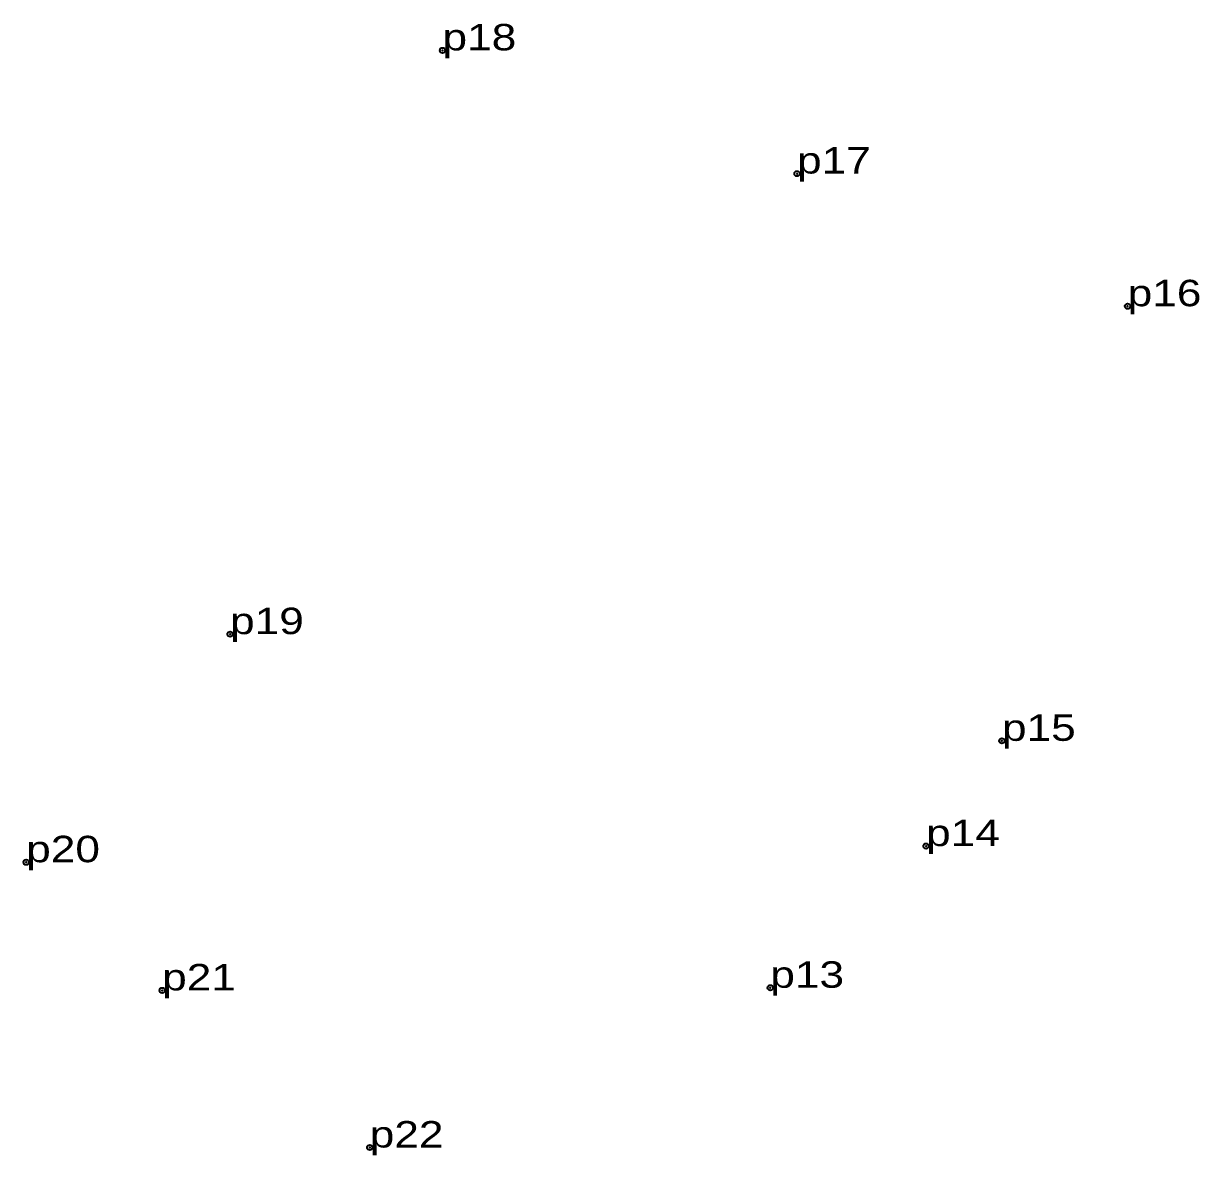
# Model space of a CAD drawing. Header units: metres. Extents: x 534559 to 555232, y 1820931 to 1853148.
# Drawn here: x 549139.3 to 549219.3, y 1821795.1 to 1821872.1 of the extents above; entities that cross this region are included whole.
import ezdxf

# ---------------------------------------------------------------- set-up
doc = ezdxf.new("R2010")
doc.units = ezdxf.units.M
doc.header["$LTSCALE"] = 0.72
doc.header["$PDMODE"] = 32
doc.header["$PDSIZE"] = 0.36
doc.layers.add('12', color=7, linetype='Continuous')
doc.layers.add('7', color=7, linetype='Continuous')

msp = doc.modelspace()

# ---------------------------------------------------------------- linework, layer by layer
at = {"layer": '7'}
for p in [(549167.83, 1821870.32), (549191.95, 1821861.93), (549214.44, 1821852.91), (549153.38, 1821830.6), (549205.89, 1821823.34), (549200.73, 1821816.18), (549139.51, 1821815.08), (549148.76, 1821806.36), (549190.13, 1821806.54), (549162.88, 1821795.67)]:
    msp.add_point(p, dxfattribs=at)

# ---------------------------------------------------------------- texts
at = {"layer": '12', "width": 1.25}
for s, p in [('p18', (549167.83, 1821870.32)), ('p18', (549167.83, 1821870.32)), ('p18', (549167.83, 1821870.32)), ('p17', (549191.95, 1821861.94)), ('p17', (549191.95, 1821861.94)), ('p17', (549191.95, 1821861.94)), ('p16', (549214.44, 1821852.91)), ('p16', (549214.44, 1821852.91)), ('p16', (549214.44, 1821852.91)), ('p19', (549153.38, 1821830.6)), ('p19', (549153.38, 1821830.6)), ('p19', (549153.38, 1821830.6)), ('p15', (549205.89, 1821823.34)), ('p15', (549205.89, 1821823.34)), ('p15', (549205.89, 1821823.34)), ('p14', (549200.73, 1821816.18)), ('p14', (549200.73, 1821816.18)), ('p14', (549200.73, 1821816.18)), ('p20', (549139.51, 1821815.08)), ('p20', (549139.51, 1821815.08)), ('p20', (549139.51, 1821815.08)), ('p21', (549148.76, 1821806.36)), ('p21', (549148.76, 1821806.36)), ('p21', (549148.76, 1821806.36)), ('p13', (549190.13, 1821806.54)), ('p13', (549190.13, 1821806.54)), ('p13', (549190.13, 1821806.54)), ('p22', (549162.88, 1821795.67)), ('p22', (549162.88, 1821795.67)), ('p22', (549162.88, 1821795.67))]:
    msp.add_text(s, height=1.8, dxfattribs=at).set_placement(p)

doc.saveas('drawing.dxf')
